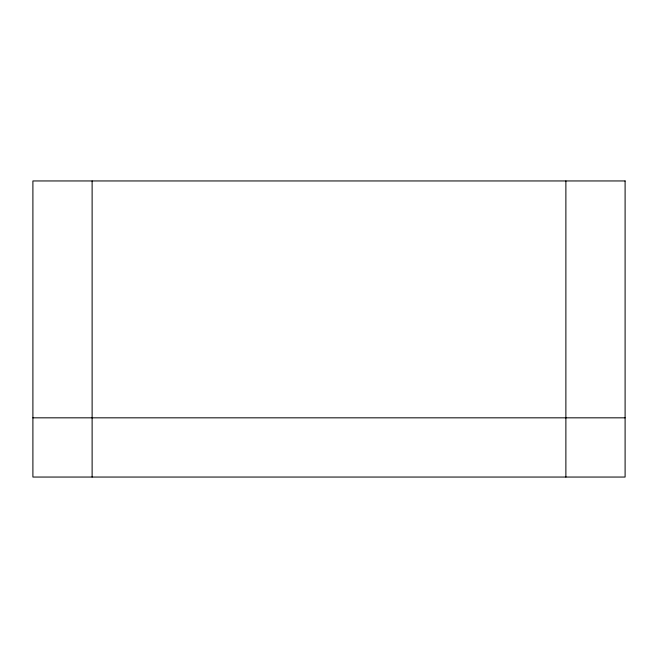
<?xml version="1.0" encoding="UTF-8"?>
<svg xmlns="http://www.w3.org/2000/svg" width="658" height="658" viewBox="0 0 658 658"><rect width="100%" height="100%" fill="white"/><g stroke="black" fill="none" stroke-linecap="round" stroke-linejoin="round"><path stroke-width="0.99" d="M565.88 180.95L565.88 477.05M32.9 417.83L625.1 417.83M92.12 180.95L92.12 477.05M625.1 180.95L32.9 180.95L32.9 477.05L625.1 477.05L625.1 180.95"/></g></svg>
